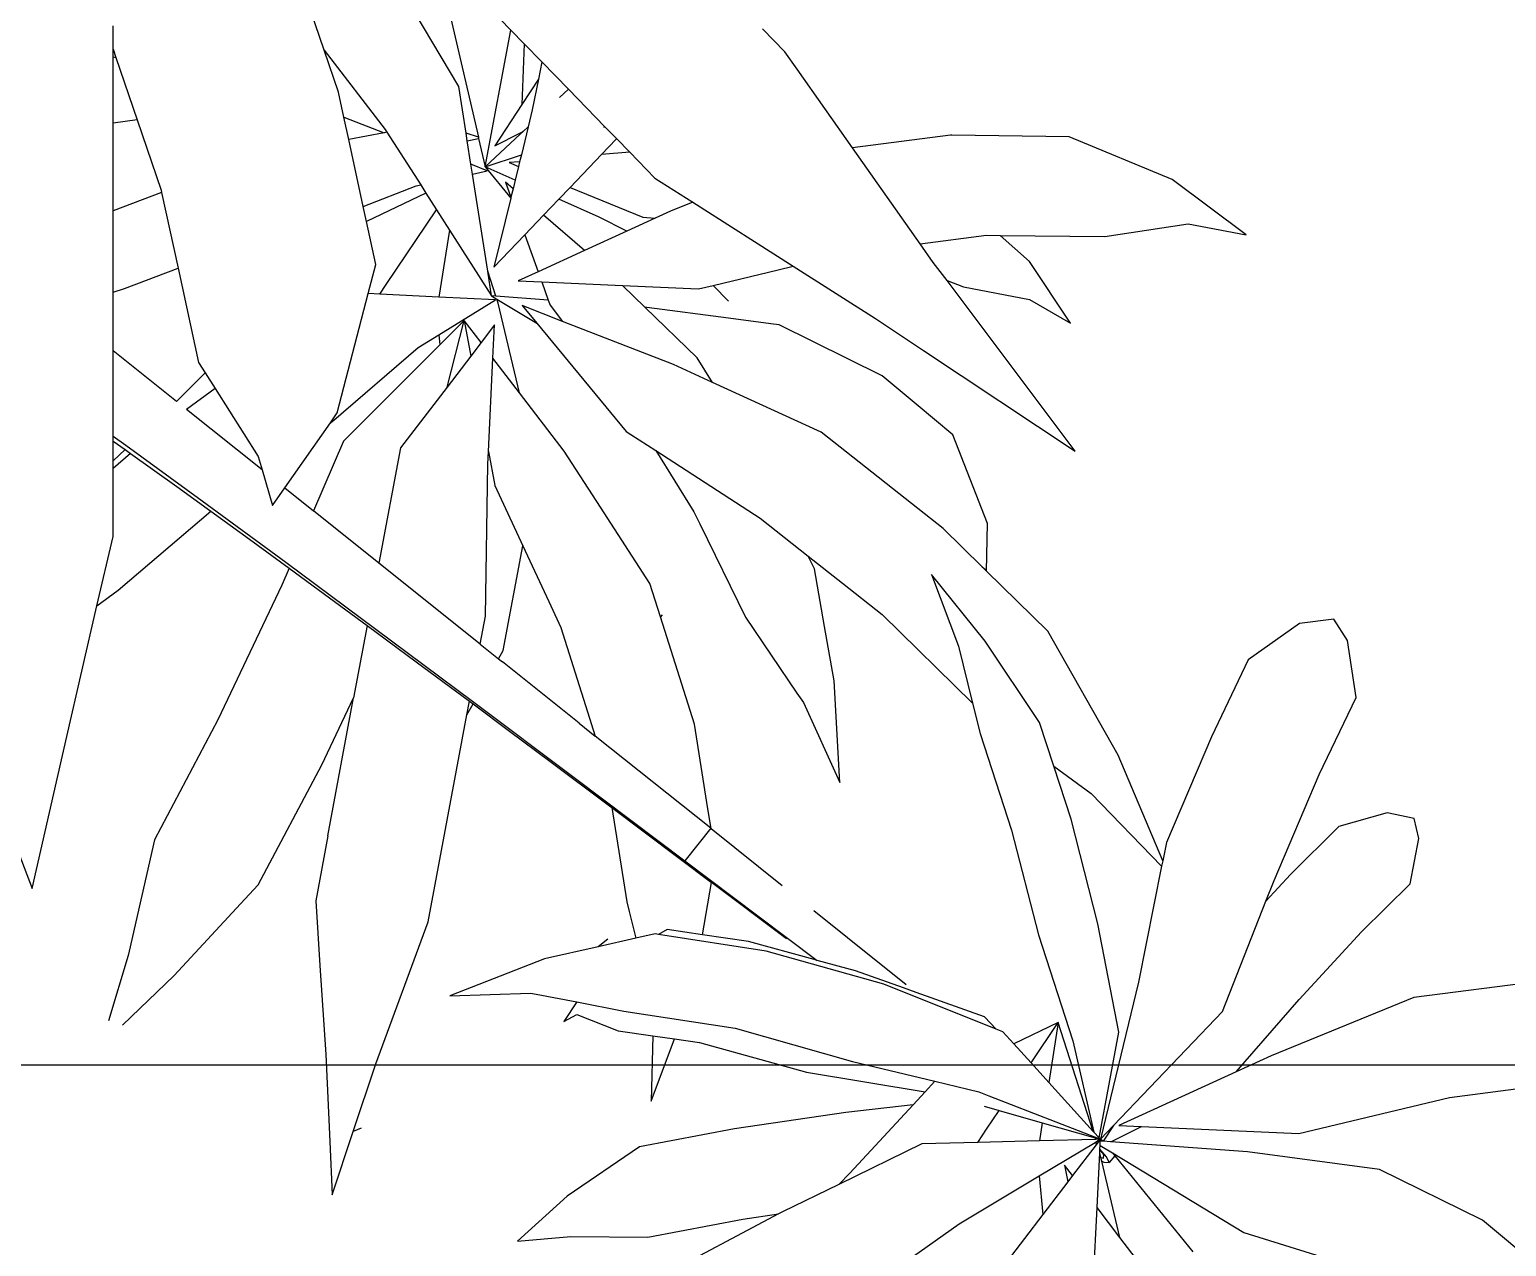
# Model space of a CAD drawing. Header units: metres. Extents: x -22 to 564, y 0 to 143.
# Drawn here: x 297.7542 to 297.8993, y 48.1906 to 48.3101 of the extents above; entities that cross this region are included whole.
import ezdxf

# ---------------------------------------------------------------- set-up
doc = ezdxf.new("R2010")
doc.units = ezdxf.units.M
doc.layers.add('XREF 3N NEURO-ONCOLOGIA$0$AMBIENTACION', color=1, linetype='Continuous')
doc.layers.add('XREF 3N NEURO-ONCOLOGIA$0$MOBILIARIO FIJO', color=40, linetype='Continuous')

# ---------------------------------------------------------------- blocks, each defined once
blk = doc.blocks.new('XREF 3N NEURO-ONCOLOGIA$0$PLANTA CIRCULAR-02')
at = {"layer": 'XREF 3N NEURO-ONCOLOGIA$0$AMBIENTACION', "color": 72}
for p, q in [((0.2013890418260757, 0.2273417944819727), (0.2214030004920744, 0.2132002243617919)), ((0.2593158248288034, 0.2264805127125484), (0.2510818288329091, 0.2157029925408622)), ((0.1880458887503806, 0.2113713272277309), (0.165849975180123, 0.2231474342153845)), ((0.2462260190323775, 0.2233257098332544), (0.2468636820481009, 0.2101818382819616)), ((0.3310885271888111, 0.2234832087838114), (0.3180429224580905, 0.212542126266392)), ((0.2368373994195281, 0.2114759135015092), (0.2300751190101948, 0.2203104930686237)), ((0.2501257025410837, 0.2006073451241903), (0.2645668345363532, 0.2183558742652565)), ((0.2739774869021687, 0.2148253307744952), (0.2899686613796177, 0.2197685909734801)), ((0.1398800181335815, 0.2163983263596734), (0.1497604723965367, 0.2155343248746178)), ((0.1490665851663664, 0.2080943989386341), (0.1398800181335815, 0.2163983263596734)), ((0.1497604723965367, 0.2155343248746178), (0.1639590949975371, 0.2156879583203661)), ((0.1639590949975371, 0.2156879583203661), (0.1815031946998573, 0.2123314385903896)), ((0.2510818288329091, 0.2157029925408622), (0.2468636820481009, 0.2101818382819616)), ((0.2510818288329091, 0.2157029925408622), (0.2477282124536515, 0.2016322527049041)), ((0.2214030004920744, 0.2132002243617919), (0.2361707790385594, 0.2043516240605001)), ((0.2496995792831598, 0.20008362848872), (0.2739774869021687, 0.2148253307744952)), ((0.1815031946998573, 0.2123314385903896), (0.1880458887503806, 0.2113713272277309)), ((0.1887909899510447, 0.210976011602277), (0.1880458887503806, 0.2113713272277309)), ((0.1991868052905516, 0.2059026629006553), (0.1887909899510447, 0.210976011602277)), ((0.2361707790385594, 0.2043516240605001), (0.2368373994195281, 0.2114759135015092)), ((0.2414502145201709, 0.2054495023549734), (0.2368373994195281, 0.2114759135015092)), ((0.2468636820481009, 0.2101818382819616), (0.2473545221659918, 0.2000643635302808)), ((0.3180429224580905, 0.212542126266392), (0.2990322202697513, 0.2031429281671819)), ((0.1052299575996187, 0.1979691624593656), (0.1056769285168286, 0.2078393354950734)), ((0.1056769285168286, 0.2078393354950734), (0.1095695138444483, 0.1961716594080798)), ((0.1624008745917536, 0.1989805685503896), (0.1490665851663664, 0.2080943989386341)), ((0.2145308191973356, 0.1984145024736676), (0.1991868052905516, 0.2059026629006553)), ((0.2012420913636532, 0.2038441356656762), (0.1991868052905516, 0.2059026629006553)), ((0.2408711741639706, 0.2023382135543628), (0.2414502145201709, 0.2054495023549734)), ((0.2423500464400661, 0.204273917165942), (0.2414502145201709, 0.2054495023549734)), ((0.2129187338088343, 0.1912117784107465), (0.2012420913636532, 0.2038441356656762)), ((0.2361707790385594, 0.2043516240605001), (0.2465179944031206, 0.1981517496038236)), ((0.2423500464400661, 0.204273917165942), (0.2408711741639706, 0.2023382135543628)), ((0.2466985945455633, 0.1985927575697914), (0.2423500464400661, 0.204273917165942)), ((0.2477282124536515, 0.2016322527049041), (0.2480911353282238, 0.2018156823961661)), ((0.2480911353282238, 0.2018156823961661), (0.2490791886609855, 0.2018896935783303)), ((0.2490791886609855, 0.2018896935783303), (0.2486026663029293, 0.2008001950860674)), ((0.2501257025410837, 0.2006073451241903), (0.2490791886609855, 0.2018896935783303)), ((0.2990322202697513, 0.2031429281671819), (0.2746122854090771, 0.1999197234052801)), ((0.2475589574949026, 0.2009221111081345), (0.2473545221659918, 0.2000643635302808)), ((0.2473545221659918, 0.2000643635302808), (0.2473828681530961, 0.1994800799755438)), ((0.248094386283185, 0.2003980152886271), (0.2473828681530961, 0.1994800799755438)), ((0.2473828681530961, 0.1994800799755438), (0.2473871868901938, 0.1993910597183728)), ((0.2486026663029293, 0.2008001950860674), (0.2473871868901938, 0.1993910597183728)), ((0.2473871868901938, 0.1993910597183728), (0.2474207183899182, 0.1986998894381315)), ((0.2477282124536515, 0.2016322527049041), (0.2475589574949026, 0.2009221111081345)), ((0.2475589574949026, 0.2009221111081345), (0.2480609931466802, 0.2010828169036856)), ((0.247743822599233, 0.1988960804005373), (0.2496995792831598, 0.20008362848872)), ((0.2480609931466802, 0.2010828169036856), (0.248094386283185, 0.2003980152886271)), ((0.2746122854090771, 0.1999197234052801), (0.2494241924522385, 0.1980637706908084)), ((0.2496995792831598, 0.20008362848872), (0.2501257025410837, 0.2006073451241903)), ((0.1045022866744318, 0.1819004705865055), (0.1052299575996187, 0.1979691624593656)), ((0.179944974294088, 0.1956240488204131), (0.1624008745917536, 0.1989805685503896)), ((0.2248347571928662, 0.1981529485796116), (0.2145308191973356, 0.1984145024736676)), ((0.2362374095002337, 0.1978635050566737), (0.2248347571928662, 0.1981529485796116)), ((0.2248347571928662, 0.1981529485796116), (0.2264701033485323, 0.1956942270619848)), ((0.2268788212409731, 0.1895363656214002), (0.2474751338054943, 0.1975782480458505)), ((0.2466379175878899, 0.1975994998392849), (0.2362374095002337, 0.1978635050566737)), ((0.236768964713761, 0.1945289948367801), (0.2362374095002337, 0.1978635050566737)), ((0.236768964713761, 0.1945289948367801), (0.246546267228581, 0.1973136950235457)), ((0.2472387041253228, 0.1973173825432752), (0.2462778434902333, 0.1962572136495382)), ((0.2465179944031206, 0.1981517496038236), (0.2468365684651559, 0.1983451898315493)), ((0.2465179944031206, 0.1981517496038236), (0.2469669963618912, 0.1978827153103282)), ((0.2466379175878899, 0.1975994998392849), (0.246546267228581, 0.1973136950235457)), ((0.246546267228581, 0.1973136950235457), (0.2472040618885387, 0.1975010433141122)), ((0.247188125296617, 0.1975855334345127), (0.2466379175878899, 0.1975994998392849)), ((0.2466985945455633, 0.1985927575697914), (0.2466639152700907, 0.1985525530273904)), ((0.2468365684651559, 0.1983451898315493), (0.2466639152700907, 0.1985525530273904)), ((0.2472069117380471, 0.1979003931708334), (0.2466985945455633, 0.1985927575697914)), ((0.2472069117380471, 0.1979003931708334), (0.2468365684651559, 0.1983451898315493)), ((0.2472069117380471, 0.1979003931708334), (0.2469669963618912, 0.1978827153103282)), ((0.2469669963618912, 0.1978827153103282), (0.2470406137376671, 0.1978386050379939)), ((0.2471345818030244, 0.1978694019205349), (0.2470406137376671, 0.1978386050379939)), ((0.2470406137376671, 0.1978386050379939), (0.2471531042229316, 0.1977712026633824)), ((0.2472069117380471, 0.1979003931708334), (0.2471345818030244, 0.1978694019205349)), ((0.2471345818030244, 0.1978694019205349), (0.2471531042229316, 0.1977712026633824)), ((0.2471531042229316, 0.1977712026633824), (0.2474751338054943, 0.1975782480458505)), ((0.2474751338054943, 0.1975782480458505), (0.247188125296617, 0.1975855334345127)), ((0.247188125296617, 0.1975855334345127), (0.2472040618885387, 0.1975010433141122)), ((0.2472040618885387, 0.1975010433141122), (0.2474751338054943, 0.1975782480458505)), ((0.2474751338054943, 0.1975782480458505), (0.2472069117380471, 0.1979003931708334)), ((0.2474751338054943, 0.1975782480458505), (0.2472387041253228, 0.1973173825432752)), ((0.2472387041253228, 0.1973173825432752), (0.2509193050910028, 0.1778041503355823)), ((0.2474207183899182, 0.1986998894381315), (0.247743822599233, 0.1988960804005373)), ((0.2474207183899182, 0.1986998894381315), (0.2474586054971581, 0.197918938906561)), ((0.2479441683835546, 0.197954716992605), (0.2474586054971581, 0.197918938906561)), ((0.2474586054971581, 0.197918938906561), (0.2474751338054943, 0.1975782480458505)), ((0.2479441683835546, 0.197954716992605), (0.2474751338054943, 0.1975782480458505)), ((0.2474751338054943, 0.1975782480458505), (0.2499030206254673, 0.1950344479568571)), ((0.2545506393085475, 0.1685439526762096), (0.2474751338054943, 0.1975782480458505)), ((0.2479831858152153, 0.1979575919426182), (0.2479441683835546, 0.197954716992605)), ((0.2494241924522385, 0.1980637706908084), (0.2479831858152153, 0.1979575919426182)), ((0.2499030206254673, 0.1950344479568571), (0.2479831858152153, 0.1979575919426182)), ((0.2494241924522385, 0.1980637706908084), (0.2550827223342083, 0.195213421225823)), ((0.2550827223342083, 0.195213421225823), (0.2841276533141865, 0.1965049694562708)), ((0.2841276533141865, 0.1965049694562708), (0.3119486977157351, 0.1898444431688944)), ((0.1095695138444483, 0.1961716594080798), (0.1137544273637729, 0.1836277557332693)), ((0.1110581247384346, 0.1955550565866915), (0.1095695138444483, 0.1961716594080798)), ((0.2005007157029723, 0.192607584846705), (0.179944974294088, 0.1956240488204131)), ((0.2264701033485323, 0.1956942270619848), (0.2287862294278824, 0.192255410235326)), ((0.2287862294278824, 0.192255410235326), (0.236768964713761, 0.1945289948367801)), ((0.2461689531155144, 0.1961370690792492), (0.2379569896054789, 0.1870763708344043)), ((0.2461689531155144, 0.1961370690792492), (0.2397189675594689, 0.1760232697730402)), ((0.2423861432337446, 0.1793886632420509), (0.2462778434902333, 0.1962572136495382)), ((0.2462778434902333, 0.1962572136495382), (0.2461689531155144, 0.1961370690792492)), ((0.2499030206254673, 0.1950344479568571), (0.2700187889681729, 0.1739583035174519)), ((0.2508638265624228, 0.1950258185294231), (0.2550827223342083, 0.195213421225823)), ((0.2725399314201127, 0.1851076294699467), (0.2508638265624228, 0.1950258185294231)), ((0.2129187338088343, 0.1912117784107465), (0.2005007157029723, 0.192607584846705)), ((0.215121367953742, 0.1888288621271457), (0.2129187338088343, 0.1912117784107465)), ((0.2260522050137155, 0.1914767252876928), (0.2287862294278824, 0.192255410235326)), ((0.1645955643399191, 0.1905343967350816), (0.1688656129225734, 0.1790579825729139)), ((0.1648666482664112, 0.1784740353022087), (0.1645955643399191, 0.1905343967350816)), ((0.1932669609845732, 0.1851730476572797), (0.215121367953742, 0.1888288621271457)), ((0.2169393390596781, 0.18686209294696), (0.215121367953742, 0.1888288621271457)), ((0.2169393390596781, 0.18686209294696), (0.2250252189176507, 0.1888126218978954)), ((0.2250252189176507, 0.1888126218978954), (0.2268788212409731, 0.1895363656214002)), ((0.3119486977157351, 0.1898444431688944), (0.3372880189583043, 0.1865867729920794)), ((0.2017289134619915, 0.1831929343636673), (0.2169393390596781, 0.18686209294696)), ((0.2379569896054789, 0.1870763708344043), (0.2346970288467958, 0.1834794818944587)), ((0.2397189675594689, 0.1760232697730402), (0.2379569896054789, 0.1870763708344043)), ((0.1137544273637729, 0.1836277557332693), (0.1234230901286537, 0.1574404560095886)), ((0.1734773214052865, 0.1797314055244357), (0.1932669609845732, 0.1851730476572797)), ((0.1800494819271137, 0.1770853832989019), (0.2017289134619915, 0.1831929343636673)), ((0.2346970288467958, 0.1834794818944587), (0.2314845738350897, 0.1799350085842022)), ((0.2346970288467958, 0.1834794818944587), (0.2397189675594689, 0.1760232697730402)), ((0.2789897089102595, 0.1821564482979241), (0.2725399314201127, 0.1851076294699467)), ((0.2725399314201127, 0.1851076294699467), (0.28417783862389, 0.1717772079103597)), ((0.103425315653368, 0.1654579051208671), (0.1045022866744318, 0.1819004705865055)), ((0.2314845738350897, 0.1799350085842022), (0.2295037197612828, 0.1777494264140031)), ((0.2397189675594689, 0.1760232697730402), (0.2314845738350897, 0.1799350085842022)), ((0.3053391020597331, 0.1713861034784898), (0.2789897089102595, 0.1821564482979241)), ((0.1508384722692142, 0.1745214281818335), (0.1584706073914219, 0.1775400559016802)), ((0.1584706073914219, 0.1775400559016802), (0.1648666482664112, 0.1784740353022087)), ((0.1648666482664112, 0.1784740353022087), (0.1688656129225734, 0.1790579825729139)), ((0.1688656129225734, 0.1790579825729139), (0.1734773214052865, 0.1797314055244357)), ((0.2282675669181486, 0.1772559153046629), (0.2074901824431805, 0.1689609296818304)), ((0.2282675669181486, 0.1772559153046629), (0.2260960932850935, 0.1749584140142204)), ((0.2295037197612828, 0.1777494264140031), (0.2282675669181486, 0.1772559153046629)), ((0.236039075806687, 0.1598101230703861), (0.2423861432337446, 0.1793886632420509)), ((0.2509193050910028, 0.1778041503355823), (0.2470163743349474, 0.1577717612665097)), ((0.0679989700413444, 0.1636597580998753), (0.0644272448327428, 0.1756919343429359)), ((0.0670034462101086, 0.1765032058852469), (0.07653787987015899, 0.1673561726104253)), ((0.1484346118343325, 0.1758525380328066), (0.1508384722692142, 0.1745214281818335)), ((0.1508482719286803, 0.172223583868643), (0.1484346118343325, 0.1758525380328066)), ((0.1595454020749543, 0.1738957745349907), (0.1800494819271137, 0.1770853832989019)), ((0.2260960932850935, 0.1749584140142204), (0.2135093719693941, 0.1704741983170876)), ((0.1433445106461306, 0.1707808413354073), (0.1508482719286803, 0.172223583868643)), ((0.1508482719286803, 0.172223583868643), (0.1595454020749543, 0.1738957745349907)), ((0.2700187889681729, 0.1739583035174519), (0.27805011984141, 0.1535925753640228)), ((0.28417783862389, 0.1717772079103597), (0.2957087490867138, 0.1592649931012247)), ((0.1274086166296513, 0.1711158326718518), (0.1422950797455797, 0.1705790680461305)), ((0.1448606160206935, 0.1642414496502482), (0.1274086166296513, 0.1711158326718518)), ((0.1422950797455797, 0.1705790680461305), (0.1433445106461306, 0.1707808413354073)), ((0.2111148562738663, 0.1696211147697824), (0.202291442793566, 0.1664776361594065)), ((0.2135093719693941, 0.1704741983170876), (0.2111148562738663, 0.1696211147697824)), ((0.3306784233023023, 0.1681284333016748), (0.3053391020597331, 0.1713861034784898)), ((0.07653787987015899, 0.1673561726104253), (0.0895846311254189, 0.1532594486780852)), ((0.2074901824431805, 0.1689609296818304), (0.1858107509083027, 0.1628533786170578)), ((0.202291442793566, 0.1664776361594065), (0.1952324339886502, 0.1645365902108367)), ((0.2008128721623734, 0.1603305658610807), (0.2116350406788285, 0.168978682918727)), ((0.2587951558607244, 0.1471608245804887), (0.2545506393085475, 0.1685439526762096)), ((0.0681847394216959, 0.16284444751048), (0.0679989700413444, 0.1636597580998753)), ((0.1026461197618005, 0.1535615966715724), (0.103425315653368, 0.1654579051208671)), ((0.1547532977826052, 0.1620265710654962), (0.1448606160206935, 0.1642414496502482)), ((0.194635716770648, 0.1643725083162764), (0.1825018032142793, 0.1610359940265624)), ((0.1842597736035287, 0.1563334394582441), (0.1952324339886502, 0.1645365902108367)), ((0.1952324339886502, 0.1645365902108367), (0.194635716770648, 0.1643725083162764)), ((0.07286446886099901, 0.1423059014906087), (0.0681847394216959, 0.16284444751048)), ((0.1617346602958491, 0.1604635095322209), (0.1547532977826052, 0.1620265710654962)), ((0.1858107509083027, 0.1628533786170578), (0.165922312573926, 0.159759538870567)), ((0.1825018032142793, 0.1610359940265624), (0.1740303074251841, 0.1597989471231287)), ((0.1605009356612896, 0.1555131258417148), (0.1617346602958491, 0.1604635095322209)), ((0.1653066710561433, 0.1596637698531467), (0.1617346602958491, 0.1604635095322209)), ((0.165922312573926, 0.159759538870567), (0.1653066710561433, 0.1596637698531467)), ((0.1674950892004148, 0.158844644403807), (0.165922312573926, 0.159759538870567)), ((0.1740303074251841, 0.1597989471231287), (0.1674950892004148, 0.158844644403807)), ((0.1740303074251841, 0.1597989471231287), (0.1756953066214919, 0.1501664791437136)), ((0.1895334806804669, 0.1605706663973052), (0.1756953066214919, 0.1501664791437136)), ((0.194587610511789, 0.1553479501200101), (0.2008128721623734, 0.1603305658610807)), ((0.2310925888607045, 0.1404979471575487), (0.236039075806687, 0.1598101230703861)), ((0.2957087490867138, 0.1592649931012247), (0.3046404489877688, 0.1503986505239254)), ((0.1234230901286537, 0.1574404560095886), (0.1250188320769041, 0.1488886172037169)), ((0.1600609619220421, 0.1537477085338068), (0.1605009356612896, 0.1555131258417148)), ((0.1707582094807378, 0.1461553880990465), (0.1842597736035287, 0.1563334394582441)), ((0.2470163743349474, 0.1577717612665097), (0.242069887388979, 0.1384595853536723)), ((0.0895846311254189, 0.1532594486780852), (0.0920397800063313, 0.1506067150350674)), ((0.1048945850996574, 0.1415117078089381), (0.1026461197618005, 0.1535615966715724)), ((0.1572933824070617, 0.1363142558055372), (0.1600609619220421, 0.1537477085338068)), ((0.27805011984141, 0.1535925753640228), (0.2795593908043799, 0.1497653887337265)), ((0.2825813859204516, 0.1486756891631487), (0.27805011984141, 0.1535925753640228)), ((0.039568464767541, 0.1231805717692467), (0.0503012264136515, 0.1512584545683069)), ((0.0503012264136515, 0.1512584545683069), (0.0566811840993893, 0.1231805717692467)), ((0.0920397800063313, 0.1506067150350674), (0.1037791285079948, 0.128436858154366)), ((0.1572933824070617, 0.1363142558055372), (0.1756953066214919, 0.1501664791437136)), ((0.1756340436006809, 0.1401976806664038), (0.1887703810599248, 0.1507061172625583)), ((0.3046404489877688, 0.1503986505239254), (0.3062675604853239, 0.1420061693310188)), ((0.1250188320769041, 0.1488886172037169), (0.1305649356673086, 0.1191757310767016)), ((0.2795593908043799, 0.1497653887337265), (0.2878913133545495, 0.130196279699696)), ((0.2915130858215065, 0.1398093465858423), (0.2825813859204516, 0.1486756891631487)), ((0.1506146580046277, 0.1309519617738886), (0.1707582094807378, 0.1461553880990465)), ((0.1755778232325582, 0.1401527404294072), (0.1707582094807378, 0.1461553880990465)), ((0.2457641105792732, 0.1337127929269073), (0.2587951558607244, 0.1471608245804887)), ((0.2589906538900379, 0.1461759398824185), (0.2507675776869007, 0.126634403562349)), ((0.2589906538900379, 0.1461759398824185), (0.2587951558607244, 0.1471608245804887)), ((0.2596607296358542, 0.1428002160913522), (0.2589906538900379, 0.1461759398824185)), ((0.0846038173626624, 0.1201360446099073), (0.07286446886099901, 0.1423059014906087)), ((0.2679926521860239, 0.1232311070573289), (0.2596607296358542, 0.1428002160913522)), ((0.3062675604853239, 0.1420061693310188), (0.3054090772873934, 0.1383514253237905)), ((0.1048945850996574, 0.1415117078089381), (0.1096462692204625, 0.1160555221403356)), ((0.1755778232325582, 0.1401527404294072), (0.1542575284695999, 0.1231101353001165)), ((0.1756340436006809, 0.1401976806664038), (0.1750544361110968, 0.1365466347918769)), ((0.2252944885741073, 0.1226553716148615), (0.2310925888607045, 0.1404979471575487)), ((0.30042184723888, 0.137290672889165), (0.2915130858215065, 0.1398093465858423)), ((0.1568541853091574, 0.1359836460161006), (0.1572933824070617, 0.1363142558055372)), ((0.1750544361110968, 0.1365466347918769), (0.1725694049174393, 0.1208930018579011)), ((0.242069887388979, 0.1384595853536723), (0.2388892461541729, 0.1286717533568549)), ((0.3054090772873934, 0.1383514253237905), (0.30042184723888, 0.137290672889165)), ((0.1458517696418937, 0.1277481101635729), (0.1568541853091574, 0.1359836460161006)), ((0.2388892461541729, 0.1286717533568549), (0.2457641105792732, 0.1337127929269073)), ((0.1316019119972793, 0.116665740691495), (0.1506146580046277, 0.1309519617738886)), ((0.192660046776723, 0.116934331251116), (0.1993858539341744, 0.1316942741006528)), ((0.1993858539341744, 0.1316942741006528), (0.1983304550184357, 0.1129424684037801)), ((0.1037791285079948, 0.128436858154366), (0.1096462692204625, 0.1160555221403356)), ((0.2388892461541729, 0.1286717533568549), (0.2362717871023676, 0.1206170098109851)), ((0.2878913133545495, 0.130196279699696), (0.294691245757491, 0.1160103336293687)), ((0.1384307280811754, 0.1221933069562695), (0.1458517696418937, 0.1277481101635729)), ((0.2507675776869007, 0.126634403562349), (0.2378045974201086, 0.1037420606359589)), ((0.0566811840993893, 0.1231805717692467), (0.0622720253835496, 0.0990616334501127)), ((0.1512532607806065, 0.1207087498604267), (0.1542575284695999, 0.1231101353001165)), ((0.1528417037826841, 0.1186386506368038), (0.1542575284695999, 0.1231101353001165)), ((0.2747925845889654, 0.1090451609870016), (0.2679926521860239, 0.1232311070573289)), ((0.0963945369604744, 0.0952542719812684), (0.0846038173626624, 0.1201360446099073)), ((0.1316897786361579, 0.1171800129543357), (0.1384307280811754, 0.1221933069562695)), ((0.1512532607806065, 0.1207087498604267), (0.1371094688952184, 0.1094032758399805)), ((0.1725694049174393, 0.1208930018579011), (0.1663014816835755, 0.1010975265635565)), ((0.2239069614534657, 0.1170313271624863), (0.2252944885741073, 0.1226553716148615)), ((0.2362717871023676, 0.1206170098109851), (0.2262021737048059, 0.1056132107784293)), ((0.1305649356673086, 0.1191757310767016), (0.1310294119933246, 0.1166888933937216)), ((0.1479197427254633, 0.1030940188867291), (0.1528417037826841, 0.1186386506368038)), ((0.1121421423929121, 0.1026924482666871), (0.1096462692204625, 0.1160555221403356)), ((0.113744683623608, 0.1033516459528982), (0.1316019119972793, 0.116665740691495)), ((0.1211959790537946, 0.1093756965248787), (0.1310294119933246, 0.1166888933937216)), ((0.1310294119933246, 0.1166888933937216), (0.1316897786361579, 0.1171800129543357)), ((0.1819706838125654, 0.1011752688567284), (0.1914604880610966, 0.1151658516224856)), ((0.1914604880610966, 0.1151658516224856), (0.192660046776723, 0.116934331251116)), ((0.2072103804864867, 0.100682341654597), (0.2239069614534657, 0.1170313271624863)), ((0.2213139003627731, 0.106520908573259), (0.2239069614534657, 0.1170313271624863)), ((0.294691245757491, 0.1160103336293687), (0.2930881976606514, 0.1054453129279054)), ((0.1983304550184357, 0.1129424684037801), (0.196570152223245, 0.102878242044973)), ((0.1121421423929121, 0.1026924482666871), (0.1211959790537946, 0.1093756965248787)), ((0.1363948848424172, 0.1088321226411963), (0.1371094688952184, 0.1094032758399805)), ((0.1330031811840371, 0.1061211995717812), (0.1363948848424172, 0.1088321226411963)), ((0.1363948848424172, 0.1088321226411963), (0.1372662379085341, 0.1072861512005758)), ((0.1372662379085341, 0.1072861512005758), (0.1408770906250965, 0.0879534924658643)), ((0.2163342993481763, 0.0932723168254128), (0.2213139003627731, 0.106520908573259)), ((0.2842271746428651, 0.1023436693256414), (0.2747925845889654, 0.1090451609870016)), ((0.1330031811840371, 0.1061211995717812), (0.1142955469915279, 0.0911688340561625)), ((0.1330031811840371, 0.1061211995717812), (0.1339605159015775, 0.1009955647064302)), ((0.2262021737048059, 0.1056132107784293), (0.2163342993481763, 0.0932723168254128)), ((0.2378045974201086, 0.1037420606359589), (0.2264880953195814, 0.0926611495675545)), ((0.2930881976606514, 0.1054453129279054), (0.2905447850244513, 0.1015015638107997)), ((0.0971014614420796, 0.0910170392842318), (0.113744683623608, 0.1033516459528982)), ((0.1051888301332156, 0.0975597389204879), (0.1121421423929121, 0.1026924482666871)), ((0.1339605159015775, 0.1009955647064302), (0.1344203859823096, 0.0729282534984392)), ((0.1456669670174193, 0.0982509271590857), (0.1479197427254633, 0.1030940188867291)), ((0.1663014816835755, 0.1010975265635565), (0.1643470818505364, 0.0949251035508709)), ((0.1665880114846061, 0.1007241136567813), (0.1663014816835755, 0.1010975265635565)), ((0.1735509069976331, 0.0839141968758668), (0.1819706838125654, 0.1011752688567284)), ((0.196570152223245, 0.102878242044973), (0.1947043751778494, 0.0922109849280233)), ((0.2905447850244513, 0.1015015638107997), (0.2842271746428651, 0.1023436693256414)), ((0.0622720253835496, 0.0990616334501127), (0.0652375437653206, 0.0862683611500543)), ((0.0622720253835496, 0.0990616334501127), (0.0661709179936168, 0.0961909989952972)), ((0.1408770906250965, 0.0879534924658643), (0.1456669670174193, 0.0982509271590857)), ((0.1998835273134034, 0.0948790469650831), (0.2072103804864867, 0.100682341654597)), ((0.0661709179936168, 0.0961909989952972), (0.0832957620580715, 0.0815958846719838)), ((0.0977392765933871, 0.0921089636077639), (0.1051888301332156, 0.0975597389204879)), ((0.0977392765933871, 0.0921089636077639), (0.0963945369604744, 0.0952542719812684)), ((0.1643470818505364, 0.0949251035508709), (0.1552171772085984, 0.0808693737877917)), ((0.193564372782717, 0.0898739083245488), (0.1998835273134034, 0.0948790469650831)), ((0.08170373396689, 0.0796973215762122), (0.0971014614420796, 0.0910170392842318)), ((0.0904454030253135, 0.0867720980135403), (0.0977392765933871, 0.0921089636077639)), ((0.1142955469915279, 0.0911688340561625), (0.1022553371010417, 0.0815460244466024)), ((0.118269485960127, 0.0699130367338157), (0.1142955469915279, 0.0911688340561625)), ((0.1947043751778494, 0.0922109849280233), (0.193564372782717, 0.0898739083245488)), ((0.2256700839460279, 0.0918601678505056), (0.2184463626572182, 0.0847868326031716)), ((0.2262852453614386, 0.0924625226131752), (0.2256700839460279, 0.0918601678505056)), ((0.2256700839460279, 0.0918601678505056), (0.226284298588439, 0.0923708504543228)), ((0.226284298588439, 0.0923708504543228), (0.2262852453614386, 0.0924625226131752)), ((0.2264880953195814, 0.0926611495675545), (0.2262852453614386, 0.0924625226131752)), ((0.2264880953195814, 0.0926611495675545), (0.2266479467496651, 0.0838320831874384)), ((0.1357130506981718, 0.0768516686305034), (0.1408770906250965, 0.0879534924658643)), ((0.184709799256936, 0.0828605700869574), (0.193564372782717, 0.0898739083245488)), ((0.0652375437653206, 0.0862683611500543), (0.0652375437653206, 0.0737136327218409)), ((0.0832957620580715, 0.0815958846719838), (0.0904454030253135, 0.0867720980135403)), ((0.2184463626572182, 0.0847868326031716), (0.1959457814276675, 0.06696506103553901)), ((0.1653985616854214, 0.0703890509713574), (0.184709799256936, 0.0828605700869574)), ((0.1724682771464643, 0.0816947375956261), (0.1735509069976331, 0.0839141968758668)), ((0.2266479467496651, 0.0838320831874384), (0.2202554835412513, 0.0675042889905555)), ((0.0675862476844458, 0.0694180368851534), (0.08170373396689, 0.0796973215762122)), ((0.0769989677233696, 0.0770371171767081), (0.0832957620580715, 0.0815958846719838)), ((0.0927728638520193, 0.0739679065788721), (0.0946827672299975, 0.0805025938283706)), ((0.0946827672299975, 0.0805025938283706), (0.0969309366358573, 0.0772909179218502)), ((0.0969309366358573, 0.0772909179218502), (0.1022553371010417, 0.0815460244466024)), ((0.1077791020732093, 0.0686260927400255), (0.1022553371010417, 0.0815460244466024)), ((0.1552171772085984, 0.0808693737877917), (0.1484827811812437, 0.0705015929192925)), ((0.1653985616854214, 0.0703890509713574), (0.1724682771464643, 0.0816947375956261)), ((0.0684804653094204, 0.0709497645955395), (0.0769989677233696, 0.0770371171767081)), ((0.0969309366358573, 0.0772909179218502), (0.1053510936837654, 0.0652621021887612)), ((0.1345366923014524, 0.0705308817181063), (0.1357130506981718, 0.0768516686305034)), ((0.0652375437653206, 0.0737136327218409), (0.0652375437653206, 0.0722567274419817)), ((0.0684804653094204, 0.0709497645955395), (0.0652375437653206, 0.0737136327218409)), ((0.0927728638520193, 0.0739679065788721), (0.0787750941280905, 0.0627819982949163)), ((0.0920492819952443, 0.07149218912218201), (0.0927728638520193, 0.0739679065788721)), ((0.0652375437653206, 0.0722567274419817), (0.0652375437653206, 0.0686323611515221)), ((0.0674598964293409, 0.0702204623890666), (0.0652375437653206, 0.0722567274419817)), ((0.0674598964293409, 0.0702204623890666), (0.0684804653094204, 0.0709497645955395)), ((0.0840742392891514, 0.0589533033706218), (0.0920492819952443, 0.07149218912218201)), ((0.1344203859823096, 0.0729282534984392), (0.1345366923014524, 0.0705308817181063)), ((0.0652375437653206, 0.0686323611515221), (0.0674598964293409, 0.0702204623890666)), ((0.0652375437653206, 0.0677277447380647), (0.0675862476844458, 0.0694180368851534)), ((0.0652375437653206, 0.0686323611515221), (0.0652375437653206, 0.0677277447380647)), ((0.1255677777181745, 0.0508312071412007), (0.1077791020732093, 0.0686260927400255)), ((0.1268916275490852, 0.0586486419889312), (0.118269485960127, 0.0699130367338157)), ((0.1345366923014524, 0.0705308817181063), (0.1353707328708822, 0.0533391647097474)), ((0.1484827811812437, 0.0705015929192925), (0.1402487851853493, 0.0597240727476063)), ((0.1607908576410608, 0.0674133188953903), (0.1653985616854214, 0.0703890509713574)), ((0.2148054286921308, 0.0518839668435405), (0.2428102015196316, 0.0705006688733718)), ((0.2428102015196316, 0.0705006688733718), (0.2191771803140199, 0.0390077221610668)), ((0.0652375437653206, 0.0677277447380647), (0.0652375437653206, 0.0519649727992331)), ((0.1434478871463796, 0.0468865349178174), (0.1599399812483568, 0.0668638087380344)), ((0.1599399812483568, 0.0668638087380344), (0.1607908576410608, 0.0674133188953903)), ((0.1959457814276675, 0.06696506103553901), (0.1758590271083023, 0.0577894891771678)), ((0.2202554835412513, 0.0675042889905555), (0.213495385513994, 0.0618347327017759)), ((0.0840742392891514, 0.0589533033706218), (0.0787750941280905, 0.0627819982949163)), ((0.1053510936837654, 0.0652621021887612), (0.106627364809043, 0.0634388547001521)), ((0.1053510936837654, 0.0652621021887612), (0.1060028472165868, 0.0647912025686992)), ((0.1060028472165868, 0.0647912025686992), (0.1215860567563425, 0.0513254227203817)), ((0.106627364809043, 0.0634388547001521), (0.1123443487950482, 0.0413734666186301)), ((0.0769621757445407, 0.0613332934023632), (0.0652375437653206, 0.0519649727992331)), ((0.08223135694980499, 0.0560558027605254), (0.0769621757445407, 0.0613332934023632)), ((0.213495385513994, 0.0618347327017759), (0.2072098788105308, 0.0565632064731361)), ((0.08223135694980499, 0.0560558027605254), (0.0840742392891514, 0.0589533033706218)), ((0.1312625394947986, 0.0529382651592627), (0.1268916275490852, 0.0586486419889312)), ((0.1268916275490852, 0.0586486419889312), (0.1300381305164109, 0.0463592937611068)), ((0.1402487851853493, 0.0597240727476063), (0.1353707328708822, 0.0533391647097474)), ((0.1402487851853493, 0.0597240727476063), (0.1363078026902116, 0.0431889258745102)), ((0.1758590271083023, 0.0577894891771678), (0.1686742298652746, 0.0545074943688917)), ((0.1758590271083023, 0.0577894891771678), (0.1730271693187433, 0.0532608632501877)), ((0.0809931918320928, 0.0541090782695477), (0.08223135694980499, 0.0560558027605254)), ((0.2072098788105308, 0.0565632064731361), (0.1881991766221915, 0.04716400837392599)), ((0.0652375437653206, 0.0519649727992331), (0.0652375437653206, 0.0411055943935921)), ((0.0772326025233667, 0.0367096712107653), (0.0809931918320928, 0.0541090782695477)), ((0.1300381305164109, 0.0463592937611068), (0.1312625394947986, 0.0529382651592627)), ((0.133165277827203, 0.05045243313582401), (0.1312625394947986, 0.0529382651592627)), ((0.1353707328708822, 0.0533391647097474), (0.1356695007554407, 0.0471807917110354)), ((0.1686742298652746, 0.0545074943688917), (0.1482241202497647, 0.0465215792929854)), ((0.1730271693187433, 0.0532608632501877), (0.1633976962950498, 0.043912689917768)), ((0.2059696122039156, 0.0460101908352613), (0.2148054286921308, 0.0518839668435405)), ((0.1215860567563425, 0.0513254227203817), (0.1253950501577918, 0.0489852372762627)), ((0.1253950501577918, 0.0489852372762627), (0.1255677777181745, 0.0508312071412007)), ((0.1300381305164109, 0.0463592937611068), (0.1255677777181745, 0.0508312071412007)), ((0.133165277827203, 0.05045243313582401), (0.1300381305164109, 0.0463592937611068)), ((0.1356695007554407, 0.0471807917110354), (0.133165277827203, 0.05045243313582401)), ((0.1253950501577918, 0.0489852372762627), (0.1358308716225309, 0.0425736332341344)), ((0.1360537840875935, 0.0423967877915956), (0.1434478871463796, 0.0468865349178174)), ((0.1407309491855528, 0.0435954420304938), (0.1434478871463796, 0.0468865349178174)), ((0.1482241202497647, 0.0465215792929854), (0.1407309491855528, 0.0435954420304938)), ((0.1459187155904686, 0.0435219931128046), (0.1482241202497647, 0.0465215792929854)), ((0.186682802980556, 0.046963861126585), (0.1788200517667207, 0.0459260509400039)), ((0.1881991766221915, 0.04716400837392599), (0.186682802980556, 0.046963861126585)), ((0.2419378582005009, 0.0468730174034278), (0.2343854329128305, 0.0354993970192155)), ((0.2343978088359364, 0.0424839616597836), (0.2419378582005009, 0.0468730174034278)), ((0.1633976962950498, 0.043912689917768), (0.1592665891169673, 0.0399022621549605)), ((0.1637792417615174, 0.0439408036120241), (0.1633976962950498, 0.043912689917768)), ((0.1788200517667207, 0.0459260509400039), (0.1637792417615174, 0.0439408036120241)), ((0.1907873414808563, 0.036338183873184), (0.2059696122039156, 0.0460101908352613)), ((0.0652375437653206, 0.0411055943935921), (0.0652375437653206, 0.0261137736562276)), ((0.0652375437653206, 0.0411055943935921), (0.0673797580799374, 0.0404603280634817)), ((0.1144622026645692, 0.0414816894291974), (0.1123443487950482, 0.0413734666186301)), ((0.1123443487950482, 0.0413734666186301), (0.1137303069276925, 0.0360241943211506)), ((0.1253796590681304, 0.0420395739146073), (0.1144622026645692, 0.0414816894291974)), ((0.1144622026645692, 0.0414816894291974), (0.1156370597009726, 0.0397153072687289)), ((0.1358308716225309, 0.0425736332341344), (0.1253796590681304, 0.0420395739146073)), ((0.1273502592261906, 0.0296777605052938), (0.1253796590681304, 0.0420395739146073)), ((0.1273502592261906, 0.0296777605052938), (0.1351186797798647, 0.0418289864173218)), ((0.1358899280237438, 0.0418858148669443), (0.1343970528352543, 0.0372303948401225)), ((0.1351186797798647, 0.0418289864173218), (0.1343970528352543, 0.0372303948401225)), ((0.1351186797798647, 0.0418289864173218), (0.1360537840875935, 0.0423967877915956)), ((0.1358899280237438, 0.0418858148669443), (0.1351186797798647, 0.0418289864173218)), ((0.1455842568251313, 0.0426001292012899), (0.1358899280237438, 0.0418858148669443)), ((0.1363078026902116, 0.0431889258745102), (0.1360537840875935, 0.0423967877915956)), ((0.1443650443991515, 0.039239631428643), (0.1455842568251313, 0.0426001292012899)), ((0.1455842568251313, 0.0426001292012899), (0.1459187155904686, 0.0435219931128046)), ((0.1788424152070149, 0.0428029094721723), (0.1760074492849526, 0.0398765794515299)), ((0.2221897838817881, 0.0401227971134404), (0.2343978088359364, 0.0424839616597836)), ((0.0673797580799374, 0.0404603280634817), (0.0772326025233667, 0.0367096712107653)), ((0.1156370597009726, 0.0397153072687289), (0.1249384575800718, 0.0259052630646153)), ((0.140030782914863, 0.0390468987361743), (0.1443650443991515, 0.039239631428643)), ((0.1436879959407094, 0.037373492445731), (0.140030782914863, 0.0390468987361743)), ((0.1443650443991515, 0.039239631428643), (0.1592665891169673, 0.0399022621549605)), ((0.1592665891169673, 0.0399022621549605), (0.173294609666641, 0.040526049663022)), ((0.173294609666641, 0.040526049663022), (0.1760074492849526, 0.0398765794515299)), ((0.1760074492849526, 0.0398765794515299), (0.1879936471423207, 0.0370070111936869)), ((0.2191771803140199, 0.0390077221610668), (0.2166430245167561, 0.0356307508974467)), ((0.2191771803140199, 0.0390077221610668), (0.2221897838817881, 0.0401227971134404)), ((0.0742047054189499, 0.0227002673841383), (0.0772326025233667, 0.0367096712107653)), ((0.1137303069276925, 0.0360241943211506), (0.1120093176966748, 0.0280615614154627)), ((0.1343970528352543, 0.0372303948401225), (0.1315855884395063, 0.0193142449701114)), ((0.1386480801791947, 0.0237914088043425), (0.1355511356365753, 0.0364997025870295)), ((0.1355511356365753, 0.0364997025870295), (0.1412171614851587, 0.030563166773554)), ((0.1412171614851587, 0.030563166773554), (0.1436879959407094, 0.037373492445731)), ((0.1522466647120524, 0.0334573601180424), (0.1436879959407094, 0.037373492445731)), ((0.1722266452662922, 0.024513919487255), (0.1907873414808563, 0.036338183873184)), ((0.1879936471423207, 0.0370070111936869), (0.1907873414808563, 0.036338183873184)), ((0.2166430245167561, 0.0356307508974467), (0.2142108684981139, 0.0321819782996258)), ((0.2343854329128305, 0.0354993970192155), (0.2290151474390853, 0.0306396408130283)), ((0.1522466647120524, 0.0334573601180424), (0.1447005044323362, 0.0269135204942757)), ((0.1600556693516921, 0.0298842465493934), (0.1522466647120524, 0.0334573601180424)), ((0.1412171614851587, 0.030563166773554), (0.1447005044323362, 0.0269135204942757)), ((0.2142108684981139, 0.0321819782996258), (0.2017262672764701, 0.0144789402306245)), ((0.2142108684981139, 0.0321819782996258), (0.2264549753107445, 0.0306078531988234)), ((0.2264549753107445, 0.0306078531988234), (0.2290151474390853, 0.0306396408130283)), ((0.2290151474390853, 0.0306396408130283), (0.2483293096008765, 0.0308794493511115)), ((0.2483293096008765, 0.0308794493511115), (0.2636952061575926, 0.0285408887557637)), ((0.274414550329098, 0.0305476653540851), (0.2607519036534711, 0.0203212516916622)), ((0.2636952061575926, 0.0285408887557637), (0.274414550329098, 0.0305476653540851)), ((0.1120093176966748, 0.0280615614154627), (0.1114154037133517, 0.025313654025112)), ((0.122983959152549, 0.0228480712231587), (0.1120093176966748, 0.0280615614154627)), ((0.1249384575800718, 0.0259052630646153), (0.1273502592261906, 0.0296777605052938)), ((0.1549638052164965, 0.0272764716300671), (0.1474986778220568, 0.0239817554469113)), ((0.1600556693516921, 0.0298842465493934), (0.1549638052164965, 0.0272764716300671)), ((0.1652758788337536, 0.0274956705154139), (0.1600556693516921, 0.0298842465493934)), ((0.1630514114753225, 0.0272565121848061), (0.1652758788337536, 0.0274956705154139)), ((0.1681566652626998, 0.0261775285046682), (0.1652758788337536, 0.0274956705154139)), ((0.0652375437653206, 0.0261137736562276), (0.0652375437653206, 0.0099498520717347)), ((0.0742047054189499, 0.0227002673841383), (0.0652375437653206, 0.0261137736562276)), ((0.1114154037133517, 0.025313654025112), (0.1087364480866313, 0.0129187245033791)), ((0.1114154037133517, 0.025313654025112), (0.1211833360462009, 0.0215188438894884)), ((0.122983959152549, 0.0228480712231587), (0.1249384575800718, 0.0259052630646153)), ((0.1447005044323362, 0.0269135204942757), (0.1474986778220568, 0.0239817554469113)), ((0.1495988070312819, 0.0217813609205351), (0.1630514114753225, 0.0272565121848061)), ((0.1722266452662922, 0.024513919487255), (0.1681566652626998, 0.0261775285046682)), ((0.06968404541513, 0.0092973476561085), (0.0741186124871121, 0.0223019346115834)), ((0.0741186124871121, 0.0223019346115834), (0.0742047054189499, 0.0227002673841383)), ((0.1220207107244846, 0.0213413750835869), (0.122983959152549, 0.0228480712231587)), ((0.1339306183181748, 0.017993524722975), (0.1386480801791947, 0.0237914088043425)), ((0.1376862342480365, 0.0208309225288943), (0.1386931784329306, 0.0236063483844546)), ((0.1390758692400311, 0.0220359789000853), (0.1376862342480365, 0.0208309225288943)), ((0.1386931784329306, 0.0236063483844546), (0.1386480801791947, 0.0237914088043425)), ((0.1390758692400311, 0.0220359789000853), (0.1386931784329306, 0.0236063483844546)), ((0.139465675979352, 0.0204364092294824), (0.1390758692400311, 0.0220359789000853)), ((0.1474986778220568, 0.0239817554469113), (0.1495988070312819, 0.0217813609205351)), ((0.1652726169653818, 0.0200837909927927), (0.1722266452662922, 0.024513919487255)), ((0.1158000081742898, 0.0116110622746248), (0.1220207107244846, 0.0213413750835869)), ((0.1211833360462009, 0.0215188438894884), (0.1220207107244846, 0.0213413750835869)), ((0.1315855884395063, 0.0193142449701114), (0.1313034917214679, 0.017516574302185)), ((0.1315855884395063, 0.0193142449701114), (0.1342675244698341, 0.0187458494870256)), ((0.139465675979352, 0.0204364092294824), (0.1339306183181748, 0.017993524722975)), ((0.1400818370921684, 0.017907995713756), (0.139465675979352, 0.0204364092294824)), ((0.1495988070312819, 0.0217813609205351), (0.1553723401632538, 0.0157321851623991)), ((0.1605974698697707, 0.0152762317339423), (0.1652726169653818, 0.0200837909927927)), ((0.2607519036534711, 0.0203212516916622), (0.2417197139448746, 0.012421109660707)), ((0.1313034917214679, 0.017516574302185), (0.1306191869580857, 0.0131558195595787)), ((0.1342675244698341, 0.0187458494870256), (0.1313034917214679, 0.017516574302185)), ((0.1327175325287726, 0.0127354119603354), (0.1339306183181748, 0.017993524722975)), ((0.1404442884177257, 0.0119093922120257), (0.1339306183181748, 0.017993524722975)), ((0.1339306183181748, 0.017993524722975), (0.1406073568319357, 0.015751528541152)), ((0.1339306183181748, 0.017993524722975), (0.1386920057337306, -0.0072496513607874)), ((0.1383792095557794, 0.0172150337414365), (0.1400818370921684, 0.017907995713756)), ((0.1402913707928235, 0.0170481754009231), (0.1383792095557794, 0.0172150337414365)), ((0.1402913707928235, 0.0170481754009231), (0.1400818370921684, 0.017907995713756)), ((0.1406073568319357, 0.015751528541152), (0.1402913707928235, 0.0170481754009231)), ((0.1406699181592614, 0.0065057443915535), (0.1356867102296348, 0.0140931858794815)), ((0.1356867102296348, 0.0140931858794815), (0.1404533615135506, 0.01169209898584)), ((0.1418676594961425, 0.0105798839438904), (0.1406073568319357, 0.015751528541152)), ((0.1553723401632538, 0.0157321851623991), (0.1580947907992538, 0.0128797580586309)), ((0.1605974698697707, 0.0152762317339423), (0.1553723401632538, 0.0157321851623991)), ((0.1581444772037486, 0.0127537640206939), (0.1605974698697707, 0.0152762317339423)), ((0.2017262672764701, 0.0144789402306245), (0.19148625953936, -4.12870140067e-05)), ((0.2198453796547426, 0.0121495135084189), (0.2017262672764701, 0.0144789402306245)), ((0.1042043054354167, -0.0035583757336823), (0.115453671694155, 0.0110693288833161)), ((0.1087364480866313, 0.0129187245033791), (0.1078501617780887, 0.0088180756456993)), ((0.1078501617780887, 0.0088180756456993), (0.1152595953903983, 0.011711107772463)), ((0.1152595953903983, 0.011711107772463), (0.1087364480866313, 0.0129187245033791)), ((0.1158000081742898, 0.0116110622746248), (0.1152595953903983, 0.011711107772463)), ((0.115453671694155, 0.0110693288833161), (0.1158000081742898, 0.0116110622746248)), ((0.1273648647009651, -0.0104656932423026), (0.132671241242889, 0.0125347626713293)), ((0.1304051859081028, 0.0117920907890508), (0.1290536741972375, 0.0031795377012074)), ((0.1306191869580857, 0.0131558195595787), (0.1304051859081028, 0.0117920907890508)), ((0.132671241242889, 0.0125347626713293), (0.1304051859081028, 0.0117920907890508)), ((0.1306191869580857, 0.0131558195595787), (0.1327175325287726, 0.0127354119603354)), ((0.132671241242889, 0.0125347626713293), (0.1327175325287726, 0.0127354119603354)), ((0.1409386135955657, 0.0114476648234003), (0.1404442884177257, 0.0119093922120257)), ((0.1404533615135506, 0.01169209898584), (0.1404442884177257, 0.0119093922120257)), ((0.1404533615135506, 0.01169209898584), (0.1409386135955657, 0.0114476648234003)), ((0.1418676594961425, 0.0105798839438904), (0.1409386135955657, 0.0114476648234003)), ((0.1560251082527486, 0.0105743691022227), (0.1581444772037486, 0.0127537640206939)), ((0.1580947907992538, 0.0128797580586309), (0.1581444772037486, 0.0127537640206939)), ((0.2200362567017748, 0.0121518834763848), (0.2198453796547426, 0.0121495135084189)), ((0.2417197139448746, 0.012421109660707), (0.2200362567017748, 0.0121518834763848)), ((0.0652375437653206, 0.0099498520717347), (0.0652375437653206, -0.0023474337249212)), ((0.06968404541513, 0.0092973476561085), (0.0652375437653206, 0.0099498520717347)), ((0.0657637205324448, -0.0021991986815308), (0.06968404541513, 0.0092973476561085)), ((0.1078501617780887, 0.0088180756456993), (0.1068557275827118, 0.0042170506631933)), ((0.1426266411396284, 0.0074654072173956), (0.1418676594961425, 0.0105798839438904)), ((0.1492892341475738, 0.0036477177566141), (0.1560251082527486, 0.0105743691022227)), ((0.1558066044302393, 0.0106477409640533), (0.1560251082527486, 0.0105743691022227)), ((0.1437471884095061, 0.0018202870925563), (0.1406699181592614, 0.0065057443915535)), ((0.1411391989708051, -0.0047331473311871), (0.1406699181592614, 0.0065057443915535)), ((0.1437471884095061, 0.0018202870925563), (0.1426266411396284, 0.0074654072173956)), ((0.1068557275827118, 0.0042170506631933), (0.1042043054354167, -0.0035583757336823)), ((0.1290536741972375, 0.0031795377012074), (0.1102191065060794, -0.0286364354345139)), ((0.1443854156395616, -0.0013949894758483), (0.1492892341475738, 0.0036477177566141)), ((0.1492892341475738, 0.0036477177566141), (0.1476244232530632, 0.0052027443288978)), ((0.1443854156395616, -0.0013949894758483), (0.1437471884095061, 0.0018202870925563)), ((0.0652375437653206, -0.0037422380382068), (0.0657637205324448, -0.0021991986815308)), ((0.0652375437653206, -0.0023474337249212), (0.0657637205324448, -0.0021991986815308)), ((0.0652375437653206, -0.0023474337249212), (0.0652375437653206, -0.0037422380382068)), ((0.1411391989708051, -0.0047331473311871), (0.1443854156395616, -0.0013949894758483)), ((0.19148625953936, -4.12870140067e-05), (0.1892412506884398, -0.0032246868236925)), ((0.0652375437653206, -0.0037422380382068), (0.0652375437653206, -0.0080424707548019)), ((0.1042043054354167, -0.0035583757336823), (0.0935594284821377, -0.0347750031342429)), ((0.1386920057337306, -0.0072496513607874), (0.1411391989708051, -0.0047331473311871)), ((0.1892412506884398, -0.0032246868236925), (0.1850901643596217, -0.0074933425699797)), ((0.1386920057337306, -0.0072496513607874), (0.1232644112246675, -0.0231141949370439))]:
    blk.add_line(p, q, dxfattribs=at)
at = {"layer": 'XREF 3N NEURO-ONCOLOGIA$0$AMBIENTACION', "color": 54}
for p, q in [((0.1565764462025925, 0.1606276200797438), (0.1547532977826052, 0.1620265710654962)), ((0.1305649356673086, 0.1191757310767016), (0.1316897786361579, 0.1171800129543357))]:
    blk.add_line(p, q, dxfattribs=at)
blk = doc.blocks.new('XREF 3N NEURO-ONCOLOGIA')
at = {"layer": 'XREF 3N NEURO-ONCOLOGIA$0$MOBILIARIO FIJO', "transparency": 33554687, "elevation": 6.536305027736965e-07}
blk.add_lwpolyline([(15.94130768115007, 39.64589688356813), (15.94130768115007, 39.19589688355649), (16.39130768133634, 39.19589688355649), (16.39130768133634, 39.64589688356813)], close=True, dxfattribs=at)
at = {"color": 2, "xscale": -0.5320720665645394, "yscale": 0.5320720665645394, "zscale": 0.5320720665645394, "rotation": 90.00000000000007}
blk.add_blockref('XREF 3N NEURO-ONCOLOGIA$0$PLANTA CIRCULAR-02', (16.03912615559357, 39.50090479729622, 5.021062019848236e-07), dxfattribs=at)

msp = doc.modelspace()

# ---------------------------------------------------------------- block references
at = {"rotation": 90}
msp.add_blockref('XREF 3N NEURO-ONCOLOGIA', (337.2286213938801, 32.26709167037922), dxfattribs=at)

doc.saveas('drawing.dxf')
